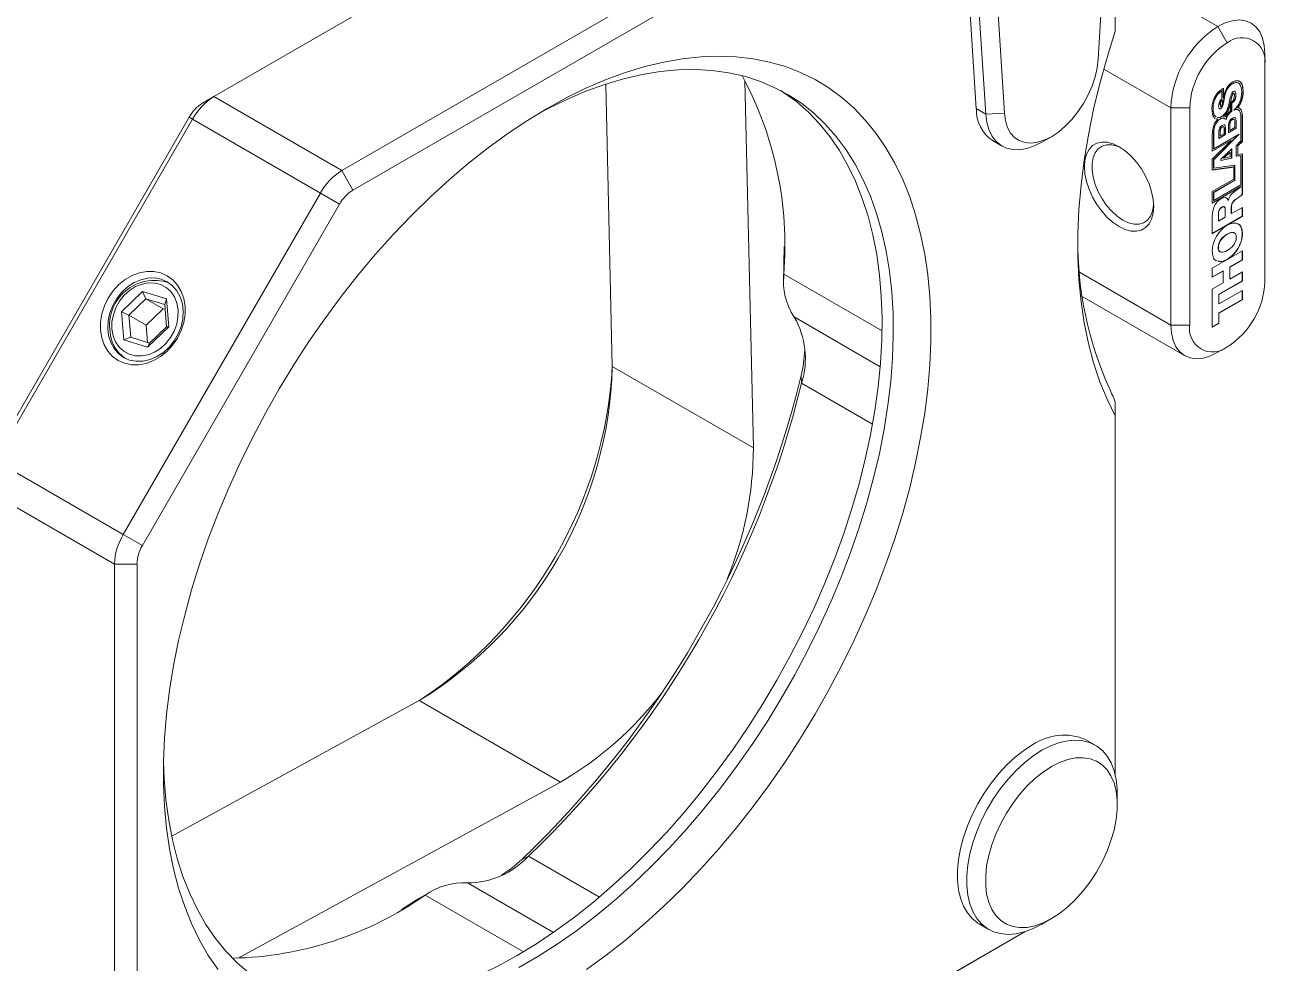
# Model space of a CAD drawing. Header units: inches. Extents: x 0.1 to 10.9, y 0 to 8.5.
# Drawn here: x 7.785 to 8.951, y 6.823 to 7.704 of the extents above; entities that cross this region are included whole.
import ezdxf

# ---------------------------------------------------------------- set-up
doc = ezdxf.new("R2010")
doc.units = ezdxf.units.IN
doc.header["$MEASUREMENT"] = 0

msp = doc.modelspace()

# ---------------------------------------------------------------- linework, layer by layer
at = {"color": 7, "linetype": 'Continuous', "lineweight": 0}
for p, q in [((8.794, 7.6722), (8.8116, 7.9667)), ((8.81, 7.6984), (8.81, 7.9398)), ((8.6617, 7.8998), (8.6793, 7.6257)), ((8.6882, 7.6206), (8.6706, 7.8947)), ((8.6882, 7.8954), (8.7058, 7.6213)), ((8.3518, 7.8615), (7.9629, 7.637)), ((8.0831, 7.5676), (8.472, 7.7921)), ((8.4826, 7.7737), (8.0937, 7.5492)), ((8.9064, 7.7029), (8.9152, 7.6876)), ((8.9506, 7.6774), (8.9506, 7.6672)), ((8.9506, 7.4631), (8.9506, 7.6672)), ((8.3313, 7.6487), (8.3374, 7.3835)), ((8.4699, 7.307), (8.462, 7.6519)), ((8.9198, 7.6491), (8.9199, 7.649)), ((7.9523, 7.6308), (7.9629, 7.637)), ((8.0831, 7.5676), (7.9629, 7.637)), ((8.91, 7.6425), (8.9101, 7.6424)), ((8.9101, 7.6424), (8.9101, 7.6347)), ((8.9109, 7.6337), (8.9111, 7.6336)), ((8.9114, 7.6359), (8.9113, 7.6449)), ((8.9114, 7.6359), (8.9115, 7.6358)), ((8.9115, 7.6358), (8.9115, 7.6448)), ((8.9124, 7.6363), (8.9126, 7.6362)), ((8.9207, 7.64), (8.9209, 7.6399)), ((8.9217, 7.6399), (8.9215, 7.64)), ((8.9231, 7.6386), (8.9233, 7.6385)), ((8.93, 7.6427), (8.9301, 7.6426)), ((8.6882, 7.6206), (8.6793, 7.6257)), ((8.8622, 7.6264), (8.8799, 7.6264)), ((8.8622, 7.4222), (8.8622, 7.6264)), ((8.8799, 7.6264), (8.8799, 7.4222)), ((8.9018, 7.6259), (8.9019, 7.6258)), ((8.9086, 7.6298), (8.9088, 7.6297)), ((8.909, 7.6275), (8.9092, 7.6274)), ((8.9091, 7.6258), (8.9092, 7.6257)), ((8.9099, 7.633), (8.91, 7.6329)), ((8.9177, 7.6295), (8.9178, 7.6294)), ((8.918, 7.6312), (8.9182, 7.6311)), ((8.9181, 7.6314), (8.9182, 7.6313)), ((8.9182, 7.6311), (8.9182, 7.6236)), ((8.9192, 7.6234), (8.9192, 7.6308)), ((8.9192, 7.6308), (8.9194, 7.6307)), ((8.9192, 7.6234), (8.9194, 7.6233)), ((8.9194, 7.6233), (8.9194, 7.6307)), ((8.9247, 7.6265), (8.9249, 7.6264)), ((7.7545, 7.2967), (7.9398, 7.6176)), ((7.9429, 7.6158), (7.7577, 7.295)), ((7.9398, 7.6176), (7.9429, 7.6158)), ((8.0631, 7.5464), (7.9429, 7.6158)), ((8.6882, 7.6206), (8.7058, 7.6213)), ((8.906, 7.6157), (8.9062, 7.6156)), ((8.9087, 7.6162), (8.9089, 7.6161)), ((8.9114, 7.6186), (8.9116, 7.6185)), ((8.9164, 7.603), (8.9164, 7.6106)), ((8.9176, 7.611), (8.9176, 7.6053)), ((8.9176, 7.611), (8.9177, 7.6109)), ((8.9177, 7.6109), (8.9177, 7.6052)), ((8.9199, 7.6154), (8.9201, 7.6153)), ((8.9223, 7.6079), (8.9223, 7.6136)), ((8.9234, 7.6148), (8.9234, 7.6072)), ((8.9234, 7.6148), (8.9235, 7.6147)), ((8.9235, 7.6147), (8.9235, 7.6071)), ((8.928, 7.6169), (8.928, 7.5953)), ((8.9292, 7.595), (8.9292, 7.6194)), ((8.9292, 7.6194), (8.9294, 7.6193)), ((8.9294, 7.5949), (8.9294, 7.6193)), ((8.7411, 7.5942), (8.7499, 7.5993)), ((8.9011, 7.6), (8.9011, 7.5856)), ((8.9023, 7.588), (8.9023, 7.6018)), ((8.9023, 7.6018), (8.9025, 7.6017)), ((8.9023, 7.5776), (8.9256, 7.6013)), ((8.9025, 7.5775), (8.9263, 7.6017)), ((8.9263, 7.6017), (8.9025, 7.5879)), ((8.9025, 7.5879), (8.9025, 7.6017)), ((8.9073, 7.5977), (8.9073, 7.6046)), ((8.9133, 7.6014), (8.9073, 7.5979)), ((8.9135, 7.6013), (8.9073, 7.5977)), ((8.9085, 7.6049), (8.9085, 7.6001)), ((8.9085, 7.6049), (8.9086, 7.6048)), ((8.9085, 7.6001), (8.9086, 7.6)), ((8.9086, 7.6048), (8.9086, 7.6)), ((8.9086, 7.6), (8.9122, 7.6021)), ((8.9103, 7.6084), (8.9104, 7.6083)), ((8.9116, 7.6085), (8.9114, 7.6086)), ((8.9122, 7.6021), (8.9122, 7.6068)), ((8.9133, 7.6082), (8.9133, 7.6014)), ((8.9133, 7.6082), (8.9135, 7.6081)), ((8.9133, 7.6014), (8.9135, 7.6013)), ((8.9135, 7.6081), (8.9135, 7.6013)), ((8.9164, 7.6032), (8.9234, 7.6072)), ((8.9164, 7.603), (8.9235, 7.6071)), ((8.9176, 7.6053), (8.9177, 7.6052)), ((8.9177, 7.6052), (8.9223, 7.6079)), ((8.9234, 7.6072), (8.9235, 7.6071)), ((8.6947, 7.5956), (8.7036, 7.5905)), ((8.9011, 7.5858), (8.9185, 7.5959)), ((8.9011, 7.5856), (8.9187, 7.5958)), ((8.9187, 7.5958), (8.9011, 7.5781)), ((8.9023, 7.588), (8.9025, 7.5879)), ((8.9092, 7.5782), (8.9194, 7.5878)), ((8.9185, 7.5959), (8.9187, 7.5958)), ((8.9192, 7.5876), (8.9192, 7.5791)), ((8.9194, 7.5878), (8.9194, 7.579)), ((8.928, 7.5953), (8.9237, 7.5906)), ((8.9237, 7.5906), (8.9237, 7.5811)), ((8.925, 7.5908), (8.9292, 7.595)), ((8.925, 7.5828), (8.925, 7.5908)), ((8.925, 7.5908), (8.9252, 7.5907)), ((8.9252, 7.5907), (8.9294, 7.5949)), ((8.9252, 7.5827), (8.9252, 7.5907)), ((8.9292, 7.595), (8.9294, 7.5949)), ((8.9011, 7.5781), (8.9011, 7.568)), ((8.9023, 7.5698), (8.9023, 7.5776)), ((8.9023, 7.5776), (8.9025, 7.5775)), ((8.9025, 7.5697), (8.9025, 7.5775)), ((8.9092, 7.5771), (8.9192, 7.5791)), ((8.9092, 7.577), (8.9194, 7.579)), ((8.9092, 7.577), (8.9092, 7.5782)), ((8.9179, 7.5849), (8.9117, 7.5791)), ((8.9117, 7.5791), (8.9119, 7.579)), ((8.918, 7.5848), (8.9119, 7.579)), ((8.9119, 7.579), (8.918, 7.5803)), ((8.9179, 7.5849), (8.918, 7.5848)), ((8.918, 7.5803), (8.918, 7.5848)), ((8.9192, 7.5791), (8.9194, 7.579)), ((8.9237, 7.5812), (8.9278, 7.5814)), ((8.9237, 7.5811), (8.928, 7.5813)), ((8.925, 7.5828), (8.9252, 7.5827)), ((8.9294, 7.5832), (8.9252, 7.5827)), ((8.9278, 7.5814), (8.928, 7.5813)), ((8.928, 7.5813), (8.928, 7.554)), ((8.9292, 7.5832), (8.9292, 7.5452)), ((8.9294, 7.5832), (8.9294, 7.5451)), ((8.0831, 7.5676), (8.0937, 7.5492)), ((8.9011, 7.5681), (8.921, 7.5709)), ((8.9011, 7.568), (8.9212, 7.5708)), ((8.9023, 7.5698), (8.9025, 7.5697)), ((8.9222, 7.5725), (8.9025, 7.5697)), ((8.921, 7.5709), (8.9212, 7.5708)), ((8.9212, 7.5708), (8.9212, 7.5595)), ((8.922, 7.5585), (8.922, 7.5725)), ((8.9222, 7.5584), (8.9222, 7.5725)), ((8.9212, 7.5595), (8.9011, 7.5479)), ((8.9011, 7.537), (8.9279, 7.5524)), ((8.9011, 7.5368), (8.928, 7.5523)), ((8.9023, 7.5471), (8.922, 7.5585)), ((8.9025, 7.547), (8.9222, 7.5584)), ((8.928, 7.554), (8.9025, 7.5393)), ((8.922, 7.5585), (8.9222, 7.5584)), ((8.9279, 7.5524), (8.928, 7.5523)), ((7.8779, 7.2256), (8.0631, 7.5464)), ((8.0631, 7.5464), (8.0812, 7.536)), ((8.9011, 7.5479), (8.9011, 7.5368)), ((8.9023, 7.5394), (8.9023, 7.5471)), ((8.9023, 7.5471), (8.9025, 7.547)), ((8.9025, 7.5393), (8.9025, 7.547)), ((8.9247, 7.5417), (8.9248, 7.5416)), ((8.9292, 7.5452), (8.9294, 7.5451)), ((8.0812, 7.536), (7.896, 7.2151)), ((8.9023, 7.5394), (8.9025, 7.5393)), ((8.9098, 7.533), (8.91, 7.5329)), ((8.9133, 7.5237), (8.9133, 7.5308)), ((8.9159, 7.5399), (8.9161, 7.5398)), ((8.9161, 7.5398), (8.9162, 7.5398)), ((8.9189, 7.5336), (8.9189, 7.5271)), ((8.9189, 7.5336), (8.9191, 7.5335)), ((8.9191, 7.5335), (8.9191, 7.527)), ((8.9191, 7.527), (8.9294, 7.5329)), ((8.9292, 7.5328), (8.9292, 7.5245)), ((8.9294, 7.5329), (8.9294, 7.5244)), ((8.9011, 7.5081), (8.9011, 7.5248)), ((8.9292, 7.5245), (8.9011, 7.5083)), ((8.9294, 7.5244), (8.9011, 7.5081)), ((8.9068, 7.5269), (8.9068, 7.5201)), ((8.9068, 7.5269), (8.9069, 7.5268)), ((8.9068, 7.5201), (8.9069, 7.52)), ((8.9069, 7.5268), (8.9069, 7.52)), ((8.9069, 7.52), (8.9133, 7.5237)), ((8.9189, 7.5271), (8.9191, 7.527)), ((8.9292, 7.5245), (8.9294, 7.5244)), ((8.915, 7.5077), (8.9152, 7.5076)), ((8.9292, 7.5083), (8.9294, 7.5082)), ((8.4984, 7.4798), (8.4989, 7.4962)), ((8.9066, 7.4953), (8.9068, 7.4951)), ((8.9011, 7.4757), (8.9294, 7.4921)), ((8.9051, 7.4829), (8.9044, 7.4831)), ((8.915, 7.484), (8.9152, 7.4839)), ((8.9292, 7.4836), (8.9175, 7.4769)), ((8.9294, 7.4835), (8.9177, 7.4768)), ((8.9292, 7.492), (8.9292, 7.4836)), ((8.9292, 7.4836), (8.9294, 7.4835)), ((8.9294, 7.4921), (8.9294, 7.4835)), ((8.4984, 7.4798), (8.4984, 7.4701)), ((8.4984, 7.4761), (8.4984, 7.4798)), ((8.4984, 7.4761), (8.4984, 7.4659)), ((8.9011, 7.4672), (8.9011, 7.4757)), ((8.9112, 7.4732), (8.9011, 7.4674)), ((8.9114, 7.4731), (8.9011, 7.4672)), ((8.9112, 7.4732), (8.9114, 7.4731)), ((8.9114, 7.4619), (8.9114, 7.4731)), ((8.9175, 7.4769), (8.9175, 7.4656)), ((8.9175, 7.4769), (8.9177, 7.4768)), ((8.9177, 7.4768), (8.9177, 7.4655)), ((8.9177, 7.4655), (8.9294, 7.4723)), ((8.9292, 7.4722), (8.9292, 7.4638)), ((8.9294, 7.4723), (8.9294, 7.4637)), ((8.9011, 7.4559), (8.9114, 7.4619)), ((8.9292, 7.4638), (8.9072, 7.4512)), ((8.9294, 7.4637), (8.9074, 7.4511)), ((8.9175, 7.4656), (8.9177, 7.4655)), ((8.9292, 7.4638), (8.9294, 7.4637)), ((7.8761, 7.4346), (7.8961, 7.4538)), ((7.8961, 7.4538), (7.9184, 7.4469)), ((7.8961, 7.4538), (7.8991, 7.447)), ((8.7789, 7.4492), (8.8751, 7.3936)), ((8.9011, 7.4202), (8.9011, 7.4559)), ((8.9072, 7.4512), (8.9072, 7.4423)), ((8.9072, 7.4512), (8.9074, 7.4511)), ((8.9074, 7.4422), (8.9294, 7.4549)), ((8.9074, 7.4511), (8.9074, 7.4422)), ((8.9292, 7.4548), (8.9292, 7.4464)), ((8.9294, 7.4549), (8.9294, 7.4463)), ((7.8991, 7.447), (7.8831, 7.4317)), ((7.9168, 7.4415), (7.8991, 7.447)), ((7.9153, 7.4377), (7.8991, 7.447)), ((7.9153, 7.4377), (7.8994, 7.4223)), ((7.9172, 7.4371), (7.9153, 7.4377)), ((7.9184, 7.4469), (7.9168, 7.4415)), ((7.9186, 7.4207), (7.9168, 7.4415)), ((7.9184, 7.4469), (7.9206, 7.4207)), ((8.9292, 7.4464), (8.9072, 7.4337)), ((8.9072, 7.4423), (8.9074, 7.4422)), ((8.9294, 7.4463), (8.9074, 7.4336)), ((8.9292, 7.4464), (8.9294, 7.4463)), ((7.8783, 7.4084), (7.8761, 7.4346)), ((7.8831, 7.4317), (7.8761, 7.4346)), ((7.8831, 7.4317), (7.8849, 7.4109)), ((7.8994, 7.4223), (7.8831, 7.4317)), ((8.9072, 7.424), (8.9011, 7.4204)), ((8.9074, 7.4239), (8.9011, 7.4202)), ((8.9072, 7.4337), (8.9072, 7.424)), ((8.9072, 7.4337), (8.9074, 7.4336)), ((8.9072, 7.424), (8.9074, 7.4239)), ((8.9074, 7.4336), (8.9074, 7.4239)), ((7.8994, 7.4223), (7.9008, 7.406)), ((7.9206, 7.4207), (7.9006, 7.4015)), ((7.9026, 7.4054), (7.9186, 7.4207)), ((7.9206, 7.4207), (7.9186, 7.4207)), ((8.8799, 7.4222), (8.8622, 7.4222)), ((7.8849, 7.4109), (7.8783, 7.4084)), ((7.9006, 7.4015), (7.8783, 7.4084)), ((7.8849, 7.4109), (7.9026, 7.4054)), ((7.9026, 7.4054), (7.9006, 7.4015)), ((8.9152, 7.4018), (8.9064, 7.3967)), ((8.3374, 7.3835), (8.4699, 7.307)), ((8.5148, 7.3748), (8.5152, 7.3678)), ((8.81, 7.3369), (8.81, 7.3497)), ((8.81, 6.999), (8.81, 7.3369)), ((7.8779, 7.2256), (7.7577, 7.295)), ((7.8696, 7.1977), (7.7494, 7.2671)), ((7.8779, 7.2256), (7.896, 7.2151)), ((7.8696, 7.1977), (7.8908, 7.1977)), ((7.8696, 6.7486), (7.8696, 7.1977)), ((7.8908, 7.1977), (7.8908, 6.7486)), ((8.156, 7.0694), (7.9234, 6.9421)), ((8.156, 7.0694), (8.2886, 6.9929)), ((8.7911, 7.0276), (8.7822, 7.0327)), ((7.986, 6.8273), (8.2886, 6.9929)), ((8.8118, 6.9716), (8.8118, 6.9818)), ((8.2585, 6.9233), (8.2523, 6.9201)), ((8.1651, 6.8888), (8.1563, 6.8837)), ((8.1392, 6.8732), (8.1532, 6.8818)), ((8.1616, 6.8866), (8.1532, 6.8818)), ((8.1532, 6.8818), (8.1563, 6.8837)), ((8.7411, 6.8594), (8.7499, 6.8645)), ((8.6822, 6.8595), (8.6911, 6.8544)), ((8.4327, 6.6834), (8.7254, 6.8523)), ((8.7216, 6.8502), (8.4351, 6.6848)), ((8.7254, 6.8523), (8.7216, 6.8502))]:
    msp.add_line(p, q, dxfattribs=at)
at = {"color": 8, "linetype": 'Continuous', "lineweight": 0}
for p, q in [((8.9064, 7.7029), (8.81, 7.7585)), ((8.8622, 7.6264), (8.7991, 7.6628)), ((8.7763, 7.4719), (8.8622, 7.4222)), ((8.4984, 7.4701), (8.5908, 7.4168)), ((8.5891, 7.3832), (8.5084, 7.4299)), ((8.582, 7.3293), (8.5152, 7.3678)), ((8.3253, 6.8847), (8.2585, 6.9233)), ((8.2014, 6.8982), (8.2821, 6.8516)), ((8.2539, 6.8333), (8.1616, 6.8866))]:
    msp.add_line(p, q, dxfattribs=at)
at = {"color": 7, "linetype": 'Continuous', "lineweight": 0, "flags": 128}
for points in [[(8.9064, 7.7029), (8.9133, 7.7063), (8.92, 7.7083), (8.9264, 7.709), (8.9323, 7.7082), (8.9376, 7.706), (8.9421, 7.7025), (8.9457, 7.6978), (8.9484, 7.6919), (8.95, 7.6851), (8.9506, 7.6774)], [(8.81, 7.3369), (8.8023, 7.3526), (8.7955, 7.3691), (8.7896, 7.3867), (8.7847, 7.4051), (8.7807, 7.4243), (8.7778, 7.4443), (8.7758, 7.465), (8.7748, 7.4864), (8.7748, 7.5083), (8.7758, 7.5309), (8.7778, 7.5539), (8.7807, 7.5773), (8.7847, 7.6011), (8.7896, 7.6251), (8.7955, 7.6494), (8.8023, 7.6739), (8.81, 7.6984)], [(8.2762, 7.6259), (8.2947, 7.6361), (8.3132, 7.6451), (8.3317, 7.653), (8.3499, 7.6597), (8.368, 7.6652), (8.3858, 7.6695), (8.4034, 7.6726), (8.4206, 7.6744), (8.4374, 7.6751), (8.4538, 7.6744), (8.4697, 7.6726), (8.4851, 7.6695), (8.5, 7.6652), (8.5142, 7.6597), (8.5279, 7.653), (8.5408, 7.6451), (8.5531, 7.6361), (8.5646, 7.626), (8.5754, 7.6147), (8.5853, 7.6023), (8.5945, 7.589), (8.6028, 7.5746), (8.6102, 7.5592), (8.6168, 7.5429), (8.6224, 7.5258), (8.6271, 7.5078), (8.6309, 7.489), (8.6338, 7.4694), (8.6357, 7.4492), (8.6367, 7.4283), (8.6367, 7.4069), (8.6357, 7.3849), (8.6338, 7.3625), (8.6309, 7.3396), (8.6271, 7.3165), (8.6224, 7.293), (8.6168, 7.2693), (8.6102, 7.2455), (8.6028, 7.2215), (8.5945, 7.1975), (8.5853, 7.1736), (8.5754, 7.1497), (8.5646, 7.1261), (8.5531, 7.1026), (8.5408, 7.0794), (8.5279, 7.0566), (8.5142, 7.0341), (8.5, 7.0122), (8.4851, 6.9907), (8.4697, 6.9698), (8.4538, 6.9496), (8.4374, 6.9301), (8.4206, 6.9113), (8.4034, 6.8933), (8.3858, 6.8761), (8.368, 6.8598), (8.3499, 6.8444), (8.3317, 6.8301), (8.3132, 6.8167)], [(8.7058, 7.6213), (8.7068, 7.6143), (8.7087, 7.6081), (8.7116, 7.6028), (8.7153, 7.5987), (8.7198, 7.5956), (8.725, 7.5939), (8.7307, 7.5933), (8.7369, 7.5941), (8.7433, 7.5961), (8.7499, 7.5993), (8.7565, 7.6037), (8.763, 7.6092), (8.7691, 7.6155), (8.7749, 7.6227), (8.78, 7.6304), (8.7845, 7.6386), (8.7882, 7.6471), (8.7911, 7.6556), (8.793, 7.6641), (8.794, 7.6722)], [(8.2494, 6.8186), (8.2675, 6.829), (8.2856, 6.8406), (8.3036, 6.8532), (8.3215, 6.8668), (8.3392, 6.8814), (8.3567, 6.8969), (8.3739, 6.9134), (8.3908, 6.9307), (8.4073, 6.9488), (8.4234, 6.9676), (8.439, 6.9872), (8.4542, 7.0074), (8.4687, 7.0282), (8.4828, 7.0496), (8.4961, 7.0714), (8.5089, 7.0936), (8.5209, 7.1162), (8.5322, 7.139), (8.5427, 7.1621), (8.5524, 7.1854), (8.5613, 7.2087), (8.5694, 7.2321), (8.5766, 7.2554), (8.5829, 7.2787), (8.5883, 7.3017), (8.5928, 7.3246), (8.5964, 7.3471), (8.599, 7.3693), (8.6007, 7.3911), (8.6014, 7.4124), (8.6012, 7.4332), (8.6, 7.4534), (8.5978, 7.4729), (8.5947, 7.4917), (8.5907, 7.5098), (8.5857, 7.527), (8.5799, 7.5434), (8.5731, 7.5589), (8.5655, 7.5734), (8.557, 7.587), (8.5477, 7.5995), (8.5375, 7.611), (8.5266, 7.6214), (8.515, 7.6307), (8.5026, 7.6388), (8.4895, 7.6457), (8.4758, 7.6515), (8.4615, 7.6561), (8.4467, 7.6594), (8.4313, 7.6615), (8.4154, 7.6624), (8.3991, 7.6621), (8.3824, 7.6605), (8.3653, 7.6577), (8.348, 7.6537), (8.3304, 7.6484), (8.3126, 7.642), (8.2946, 7.6344), (8.2766, 7.6256), (8.2672, 7.6206)], [(8.2479, 6.8298), (8.266, 6.8408), (8.284, 6.8529), (8.302, 6.866), (8.3198, 6.8801), (8.3374, 6.8952), (8.3547, 6.9112), (8.3718, 6.9281), (8.3885, 6.9458), (8.4048, 6.9643), (8.4207, 6.9835), (8.436, 7.0034), (8.4509, 7.0239), (8.4652, 7.045), (8.4789, 7.0665), (8.492, 7.0886), (8.5043, 7.111), (8.516, 7.1337), (8.5269, 7.1567), (8.537, 7.1798), (8.5464, 7.2032), (8.5549, 7.2265), (8.5625, 7.2499), (8.5693, 7.2732), (8.5751, 7.2963), (8.5801, 7.3193), (8.5841, 7.342), (8.5872, 7.3644), (8.5894, 7.3864), (8.5906, 7.408), (8.5908, 7.429), (8.5901, 7.4495), (8.5884, 7.4693), (8.5858, 7.4885), (8.5822, 7.507), (8.5777, 7.5246), (8.5723, 7.5414), (8.566, 7.5574), (8.5588, 7.5724), (8.5507, 7.5865), (8.5418, 7.5995), (8.5321, 7.6115), (8.5216, 7.6225), (8.5103, 7.6323), (8.4982, 7.641), (8.4956, 7.6427)], [(7.967, 6.8166), (7.9578, 6.83), (7.9495, 6.8444), (7.9421, 6.8598), (7.9356, 6.876), (7.9299, 6.8932), (7.9252, 6.9112), (7.9214, 6.93), (7.9185, 6.9496), (7.9166, 6.9698), (7.9157, 6.9907), (7.9157, 7.0121), (7.9166, 7.0341), (7.9185, 7.0565), (7.9214, 7.0793), (7.9252, 7.1025), (7.9299, 7.126), (7.9356, 7.1497), (7.9421, 7.1735), (7.9495, 7.1975), (7.9578, 7.2214), (7.967, 7.2454), (7.977, 7.2692), (7.9877, 7.2929), (7.9992, 7.3164), (8.0115, 7.3396), (8.0245, 7.3624), (8.0381, 7.3849), (8.0524, 7.4068), (8.0672, 7.4283), (8.0826, 7.4491), (8.0985, 7.4694), (8.1149, 7.4889), (8.1317, 7.5077), (8.149, 7.5257), (8.1665, 7.5429), (8.1843, 7.5592), (8.2024, 7.5745), (8.2207, 7.5889), (8.2391, 7.6023), (8.2576, 7.6147), (8.2762, 7.6259)], [(8.7411, 7.5942), (8.7411, 7.5942), (8.7339, 7.5906), (8.7268, 7.5883), (8.72, 7.5871), (8.7136, 7.5872), (8.7077, 7.5886), (8.7024, 7.5913), (8.6978, 7.5951), (8.6941, 7.6), (8.6912, 7.606), (8.6892, 7.6129), (8.6882, 7.6206)], [(8.8136, 7.5899), (8.8192, 7.5861), (8.8247, 7.5813), (8.8298, 7.5755), (8.8345, 7.5691), (8.8385, 7.5621), (8.8417, 7.5549), (8.8441, 7.5476), (8.8456, 7.5404), (8.8461, 7.5336), (8.8456, 7.5274), (8.8441, 7.5219), (8.8417, 7.5173), (8.8385, 7.5139), (8.8345, 7.5115), (8.8298, 7.5105), (8.8247, 7.5107), (8.8192, 7.5121), (8.8136, 7.5148), (8.8079, 7.5187), (8.8024, 7.5235), (8.7973, 7.5292), (8.7927, 7.5357), (8.7886, 7.5426), (8.7854, 7.5499), (8.783, 7.5572), (8.7815, 7.5643), (8.781, 7.5712), (8.7815, 7.5774), (8.783, 7.5829), (8.7854, 7.5874), (8.7886, 7.5909), (8.7927, 7.5932), (8.7973, 7.5943), (8.8024, 7.5941), (8.8079, 7.5926), (8.8136, 7.5899)], [(8.8154, 7.5888), (8.8118, 7.5904), (8.8066, 7.5917), (8.8018, 7.5917), (8.7976, 7.5904), (8.794, 7.588), (8.7911, 7.5843), (8.7892, 7.5797), (8.7882, 7.5742), (8.7882, 7.568), (8.7892, 7.5614), (8.7911, 7.5545), (8.794, 7.5476), (8.7976, 7.541), (8.8018, 7.5348), (8.8066, 7.5292), (8.8118, 7.5246), (8.8171, 7.5209), (8.8224, 7.5184), (8.8276, 7.5172), (8.8324, 7.5171), (8.8366, 7.5184), (8.8402, 7.5209), (8.8431, 7.5245), (8.845, 7.5292), (8.846, 7.5347), (8.846, 7.5357)], [(7.9192, 7.4687), (7.9245, 7.4648), (7.929, 7.4599), (7.9324, 7.454), (7.9348, 7.4473), (7.9359, 7.4401), (7.9359, 7.4325), (7.9347, 7.4248), (7.9323, 7.4173), (7.9288, 7.4101), (7.9243, 7.4035), (7.9189, 7.3976), (7.9129, 7.3927), (7.9064, 7.3889), (7.8995, 7.3863), (7.8926, 7.385), (7.8858, 7.385), (7.8792, 7.3864), (7.8732, 7.389), (7.8679, 7.3929), (7.8635, 7.3979), (7.8601, 7.4038), (7.8577, 7.4104), (7.8565, 7.4176), (7.8566, 7.4252), (7.8578, 7.4329), (7.8602, 7.4404), (7.8637, 7.4476), (7.8682, 7.4543), (7.8735, 7.4601), (7.8796, 7.465), (7.8861, 7.4689), (7.893, 7.4715), (7.8999, 7.4728), (7.9067, 7.4727), (7.9132, 7.4714), (7.9192, 7.4687)], [(7.9192, 7.4629), (7.9136, 7.4654), (7.9074, 7.4666), (7.9009, 7.4664), (7.8944, 7.4649), (7.888, 7.4622), (7.8819, 7.4582), (7.8765, 7.4532), (7.8718, 7.4474), (7.868, 7.4408), (7.8652, 7.4338), (7.8637, 7.4266), (7.8633, 7.4194), (7.8641, 7.4125), (7.8661, 7.406), (7.8692, 7.4004), (7.8733, 7.3956), (7.8782, 7.3919), (7.8839, 7.3894), (7.8901, 7.3883), (7.8966, 7.3884), (7.9031, 7.3899), (7.9095, 7.3927), (7.9156, 7.3966), (7.921, 7.4016), (7.9257, 7.4075), (7.9295, 7.414), (7.9322, 7.421), (7.9338, 7.4283), (7.9342, 7.4355), (7.9334, 7.4424), (7.9314, 7.4488), (7.9283, 7.4545), (7.9242, 7.4592), (7.9192, 7.4629)], [(7.8673, 7.4186), (7.8684, 7.4123), (7.8707, 7.4066), (7.8741, 7.4017), (7.8784, 7.3977), (7.8834, 7.395), (7.8891, 7.3935), (7.8951, 7.3933), (7.9012, 7.3944), (7.9072, 7.3968), (7.9128, 7.4004), (7.9179, 7.405), (7.9223, 7.4105), (7.9257, 7.4167), (7.9281, 7.4233), (7.9293, 7.43), (7.9294, 7.4367), (7.9282, 7.443), (7.9259, 7.4487), (7.9226, 7.4537), (7.9183, 7.4576), (7.9132, 7.4603), (7.9076, 7.4618), (7.9016, 7.462), (7.8955, 7.4609), (7.8895, 7.4585), (7.8838, 7.4549), (7.8787, 7.4503), (7.8744, 7.4448), (7.871, 7.4386), (7.8686, 7.432), (7.8673, 7.4253), (7.8673, 7.4186)], [(8.9064, 7.3967), (8.8995, 7.3934), (8.8927, 7.3913), (8.8863, 7.3907), (8.8804, 7.3915), (8.8751, 7.3936), (8.8706, 7.3971), (8.867, 7.4019), (8.8643, 7.4077), (8.8627, 7.4146), (8.8622, 7.4222)], [(8.7322, 7.0278), (8.724, 7.0225), (8.7159, 7.0162), (8.7081, 7.0089), (8.7005, 7.0008), (8.6934, 6.9919), (8.6868, 6.9824), (8.6808, 6.9725), (8.6755, 6.9621), (8.671, 6.9516), (8.6673, 6.941), (8.6645, 6.9304), (8.6626, 6.9201), (8.6617, 6.9101), (8.6617, 6.9006), (8.6626, 6.8917), (8.6645, 6.8836), (8.6673, 6.8763), (8.671, 6.8699), (8.6755, 6.8646), (8.6808, 6.8604), (8.6822, 6.8595)], [(8.7411, 7.0227), (8.7493, 7.0268), (8.7574, 7.0299), (8.7653, 7.0317), (8.7728, 7.0323), (8.7799, 7.0317), (8.7865, 7.0298), (8.7925, 7.0267), (8.7978, 7.0225), (8.8023, 7.0172), (8.806, 7.0108), (8.8088, 7.0035), (8.8107, 6.9954), (8.8117, 6.9865), (8.8118, 6.9818)], [(8.7411, 6.8594), (8.7411, 6.8594), (8.7329, 6.8552), (8.7248, 6.8521), (8.7169, 6.8503), (8.7093, 6.8497), (8.7022, 6.8504), (8.6956, 6.8522), (8.6897, 6.8553), (8.6844, 6.8595), (8.6798, 6.8648), (8.6762, 6.8712), (8.6733, 6.8785), (8.6714, 6.8866), (8.6705, 6.8955), (8.6705, 6.905), (8.6714, 6.915), (8.6733, 6.9253), (8.6762, 6.9359), (8.6798, 6.9465), (8.6844, 6.957), (8.6897, 6.9674), (8.6956, 6.9773), (8.7022, 6.9868), (8.7093, 6.9957), (8.7169, 7.0038), (8.7248, 7.011), (8.7329, 7.0174), (8.7411, 7.0227)], [(7.9156, 7.0117), (7.9163, 6.996), (7.918, 6.9762), (7.9206, 6.957), (7.9241, 6.9386), (7.9286, 6.9209), (7.934, 6.9041), (7.9404, 6.8881), (7.9476, 6.8731), (7.9556, 6.859), (7.9645, 6.846), (7.9743, 6.834), (7.9848, 6.823), (7.9961, 6.8132)], [(8.7499, 7.0074), (8.7422, 7.0023), (8.7345, 6.9962), (8.7271, 6.9892), (8.7201, 6.9813), (8.7136, 6.9727), (8.7076, 6.9635), (8.7023, 6.9539), (8.6977, 6.944), (8.6939, 6.934), (8.6911, 6.924), (8.6891, 6.9142), (8.6882, 6.9047), (8.6882, 6.8958), (8.6891, 6.8874), (8.6911, 6.8799), (8.6939, 6.8732), (8.6977, 6.8675), (8.7023, 6.8628), (8.7076, 6.8594), (8.7136, 6.8571), (8.7201, 6.8561), (8.7271, 6.8563), (8.7345, 6.8578), (8.7422, 6.8605), (8.7499, 6.8645), (8.7577, 6.8695), (8.7653, 6.8756), (8.7727, 6.8826), (8.7797, 6.8905), (8.7863, 6.8991), (8.7923, 6.9083), (8.7976, 6.9179), (8.8022, 6.9278), (8.8059, 6.9378), (8.8088, 6.9478), (8.8107, 6.9576), (8.8117, 6.9671), (8.8117, 6.976), (8.8107, 6.9844), (8.8088, 6.992), (8.8059, 6.9986), (8.8022, 7.0043), (8.7976, 7.009), (8.7923, 7.0124), (8.7863, 7.0147), (8.7797, 7.0157), (8.7727, 7.0155), (8.7653, 7.014), (8.7577, 7.0113), (8.7499, 7.0074)], [(8.0108, 6.8028), (8.0168, 6.7998), (8.0305, 6.794), (8.0448, 6.7894), (8.0597, 6.7861), (8.0751, 6.784), (8.091, 6.7831), (8.1073, 6.7834), (8.124, 6.785), (8.141, 6.7878), (8.1584, 6.7919), (8.176, 6.7971), (8.1938, 6.8035), (8.2117, 6.8111), (8.2298, 6.8199), (8.2479, 6.8298)]]:
    msp.add_lwpolyline(points, dxfattribs=at)
at = {"color": 7, "linetype": 'Continuous', "lineweight": 0}
for centre, radius, start, end in [((8.9574, 7.6224), 0.0953, 122.3869, 177.6131), ((8.9289, 7.6705), 0.0219, 351.3147, 128.6746), ((8.9563, 7.6231), 0.0765, 122.4764, 177.5236), ((8.164, 7.4972), 0.3356, 355.3759, 28.3762), ((7.9935, 7.588), 0.0577, 121.9547, 151.1444), ((7.9714, 7.6002), 0.0361, 121.9547, 151.1444), ((8.7145, 7.6247), 0.0351, 178.4207, 235.8615), ((8.1137, 7.5186), 0.0577, 121.9547, 151.1444), ((8.1128, 7.5186), 0.0361, 121.9547, 151.1444), ((9.1117, 7.5011), 0.337, 179.5991, 204.122), ((7.9072, 7.4221), 0.0422, 72.0207, 188.4793), ((8.5614, 7.4643), 0.0633, 174.6902, 212.9483), ((8.8741, 7.4664), 0.0765, 302.4764, 357.5236), ((8.4416, 7.3911), 0.0772, 342.4444, 30.1362), ((7.8968, 7.4173), 0.0313, 182.627, 236.0991), ((8.9015, 7.4189), 0.0219, 171.3147, 308.6746), ((8.3856, 7.4055), 0.1328, 346.6324, 357.0484), ((7.9577, 7.3933), 0.3798, 301.4827, 358.5173), ((7.934, 7.407), 0.4041, 303.3803, 356.625), ((7.6109, 7.5936), 0.93, 313.6055, 346.3945), ((7.6313, 7.5817), 0.9094, 313.6054, 346.3946), ((8.146, 7.3072), 0.3239, 337.5261, 359.95), ((7.9273, 7.1957), 0.0577, 148.8563, 178.0435), ((7.9268, 7.1965), 0.0361, 148.8563, 178.0435), ((8.1264, 7.2732), 0.3239, 300.0475, 322.4721), ((8.7617, 6.9856), 0.0514, 66.4223, 124.8882), ((8.2016, 6.9753), 0.0772, 269.8559, 317.556), ((8.1611, 7.0167), 0.1328, 302.9565, 313.3666), ((8.1981, 6.835), 0.0633, 87.043, 125.3081), ((7.974, 7.1535), 0.3262, 271.1399, 305.1086)]:
    msp.add_arc(centre, radius, start, end, dxfattribs=at)
for points in [[(8.9205, 7.6508), (8.9149, 7.6476), (8.9129, 7.6428), (8.9116, 7.6361)], [(8.9124, 7.6363), (8.9135, 7.6411), (8.9152, 7.6464), (8.9198, 7.6491)], [(8.9126, 7.6362), (8.9136, 7.641), (8.9153, 7.6463), (8.9199, 7.649)], [(8.9199, 7.649), (8.9264, 7.6527), (8.9288, 7.6477), (8.9288, 7.6412)], [(8.9301, 7.6426), (8.9301, 7.6505), (8.926, 7.654), (8.9205, 7.6508)], [(8.9115, 7.6448), (8.9074, 7.6424), (8.9008, 7.6377), (8.9008, 7.625)], [(8.9018, 7.6259), (8.9018, 7.6318), (8.9042, 7.6391), (8.91, 7.6425)], [(8.9019, 7.6258), (8.9019, 7.6317), (8.9044, 7.639), (8.9101, 7.6424)], [(8.9101, 7.6347), (8.9078, 7.6335), (8.9071, 7.6305), (8.9071, 7.6282)], [(8.9091, 7.6258), (8.911, 7.6269), (8.9114, 7.6314), (8.9124, 7.6363)], [(8.9092, 7.6257), (8.9112, 7.6268), (8.9116, 7.6313), (8.9126, 7.6362)], [(8.9111, 7.6336), (8.9102, 7.629), (8.9101, 7.6278), (8.9093, 7.6274)], [(8.9099, 7.633), (8.9102, 7.6333), (8.9104, 7.6335), (8.9109, 7.6337)], [(8.91, 7.6329), (8.9104, 7.6332), (8.9106, 7.6333), (8.9111, 7.6336)], [(8.9116, 7.6361), (8.9116, 7.636), (8.9116, 7.6359), (8.9115, 7.6358)], [(8.9207, 7.6417), (8.9185, 7.6404), (8.918, 7.636), (8.917, 7.6311)], [(8.9181, 7.6314), (8.919, 7.6355), (8.92, 7.6398), (8.9207, 7.64)], [(8.9182, 7.6313), (8.9191, 7.6354), (8.9202, 7.6397), (8.9209, 7.6399)], [(8.9218, 7.6363), (8.9211, 7.633), (8.9198, 7.6322), (8.9182, 7.6313)], [(8.9192, 7.6308), (8.9222, 7.6327), (8.9231, 7.6354), (8.9231, 7.6386)], [(8.9194, 7.6307), (8.9224, 7.6326), (8.9233, 7.6353), (8.9233, 7.6385)], [(8.9233, 7.6385), (8.9233, 7.6408), (8.9226, 7.6428), (8.9207, 7.6417)], [(8.9209, 7.6399), (8.9221, 7.6403), (8.9225, 7.6394), (8.9218, 7.6363)], [(8.9288, 7.6412), (8.9288, 7.6352), (8.9264, 7.6285), (8.9215, 7.6244)], [(8.9247, 7.6265), (8.9273, 7.6292), (8.93, 7.6348), (8.93, 7.6427)], [(8.9249, 7.6264), (8.9275, 7.6291), (8.9301, 7.6347), (8.9301, 7.6426)], [(8.9071, 7.6282), (8.9071, 7.6265), (8.9076, 7.6247), (8.9092, 7.6257)], [(8.9086, 7.6298), (8.9086, 7.6316), (8.9089, 7.6323), (8.9099, 7.633)], [(8.9091, 7.6275), (8.9088, 7.6273), (8.9086, 7.6289), (8.9086, 7.6298)], [(8.9093, 7.6274), (8.909, 7.6272), (8.9087, 7.6288), (8.9088, 7.6297)], [(8.9088, 7.6297), (8.9088, 7.6315), (8.9091, 7.6322), (8.91, 7.6329)], [(8.917, 7.6311), (8.916, 7.6263), (8.9143, 7.6209), (8.9097, 7.6182)], [(8.9114, 7.6186), (8.9144, 7.6203), (8.9167, 7.6249), (8.9177, 7.6295)], [(8.9116, 7.6185), (8.9146, 7.6202), (8.9169, 7.6248), (8.9178, 7.6294)], [(8.9138, 7.6153), (8.9145, 7.6186), (8.9166, 7.6217), (8.9192, 7.6234)], [(8.9182, 7.6236), (8.9162, 7.6225), (8.9146, 7.6196), (8.9139, 7.618)], [(8.914, 7.6152), (8.9147, 7.6185), (8.9168, 7.6216), (8.9194, 7.6233)], [(8.9177, 7.6295), (8.9178, 7.6301), (8.9179, 7.6306), (8.918, 7.6312)], [(8.9178, 7.6294), (8.9179, 7.63), (8.9181, 7.6305), (8.9182, 7.6311)], [(8.9215, 7.6244), (8.9263, 7.6265), (8.928, 7.6226), (8.928, 7.6169)], [(8.9294, 7.6193), (8.9293, 7.6236), (8.9275, 7.6267), (8.9249, 7.6264)], [(8.9062, 7.6156), (8.9039, 7.613), (8.9011, 7.6105), (8.9011, 7.6)], [(8.9023, 7.6018), (8.9022, 7.6069), (8.9034, 7.6131), (8.9087, 7.6162)], [(8.9025, 7.6017), (8.9024, 7.6068), (8.9035, 7.613), (8.9089, 7.6161)], [(8.9097, 7.6182), (8.9083, 7.6174), (8.9071, 7.6172), (8.9061, 7.6173)], [(8.9104, 7.61), (8.9127, 7.6113), (8.9135, 7.6096), (8.9135, 7.6081)], [(8.9139, 7.618), (8.9133, 7.6183), (8.9126, 7.6188), (8.9116, 7.6185)], [(8.9164, 7.6106), (8.9164, 7.6127), (8.9173, 7.6151), (8.92, 7.6167)], [(8.9199, 7.6154), (8.9181, 7.6144), (8.9176, 7.6126), (8.9176, 7.611)], [(8.9201, 7.6153), (8.9183, 7.6143), (8.9177, 7.6125), (8.9177, 7.6109)], [(8.92, 7.6167), (8.9227, 7.6182), (8.9235, 7.6164), (8.9235, 7.6147)], [(8.9223, 7.6136), (8.9223, 7.6148), (8.9218, 7.6163), (8.9201, 7.6153)], [(8.9073, 7.6046), (8.9073, 7.6064), (8.9081, 7.6086), (8.9104, 7.61)], [(8.9103, 7.6084), (8.9089, 7.6077), (8.9085, 7.6062), (8.9085, 7.6049)], [(8.9104, 7.6083), (8.9091, 7.6075), (8.9086, 7.6061), (8.9086, 7.6048)], [(8.9122, 7.6068), (8.9122, 7.6079), (8.9118, 7.6091), (8.9104, 7.6083)], [(8.923, 7.5485), (8.9239, 7.5491), (8.9264, 7.5508), (8.928, 7.5523)], [(8.9011, 7.5248), (8.9011, 7.5306), (8.9033, 7.5376), (8.909, 7.5409)], [(8.909, 7.5409), (8.9121, 7.5426), (8.915, 7.5426), (8.9161, 7.5398)], [(8.9162, 7.5398), (8.9169, 7.5437), (8.9203, 7.5467), (8.923, 7.5485)], [(8.9247, 7.5417), (8.9218, 7.5398), (8.9189, 7.5376), (8.9189, 7.5336)], [(8.9248, 7.5416), (8.922, 7.5397), (8.9191, 7.5375), (8.9191, 7.5335)], [(8.9292, 7.5452), (8.9282, 7.544), (8.9255, 7.5422), (8.9247, 7.5417)], [(8.9294, 7.5451), (8.9284, 7.5439), (8.9256, 7.5421), (8.9248, 7.5416)], [(8.9098, 7.533), (8.9077, 7.5318), (8.9068, 7.5293), (8.9068, 7.5269)], [(8.91, 7.5329), (8.9079, 7.5317), (8.9069, 7.5292), (8.9069, 7.5268)], [(8.9133, 7.5308), (8.9133, 7.5334), (8.9121, 7.5341), (8.91, 7.5329)], [(8.9152, 7.5162), (8.9231, 7.5205), (8.9293, 7.5183), (8.9294, 7.5082)], [(8.9011, 7.4918), (8.9011, 7.5019), (8.9073, 7.5113), (8.9152, 7.5162)], [(8.915, 7.5077), (8.9108, 7.5053), (8.9066, 7.5008), (8.9066, 7.4953)], [(8.9152, 7.5076), (8.911, 7.5052), (8.9068, 7.5007), (8.9068, 7.4951)], [(8.9292, 7.5083), (8.9292, 7.4982), (8.9229, 7.4889), (8.915, 7.484)], [(8.9236, 7.5048), (8.9236, 7.5104), (8.9194, 7.51), (8.9152, 7.5076)], [(8.9294, 7.5082), (8.9293, 7.4981), (8.9231, 7.4888), (8.9152, 7.4839)], [(8.9068, 7.4951), (8.9068, 7.4896), (8.911, 7.4899), (8.9152, 7.4924)], [(8.9152, 7.4924), (8.9194, 7.4948), (8.9236, 7.4993), (8.9236, 7.5048)]]:
    msp.add_open_spline(points, degree=3, dxfattribs=at)
for points, knots in [([(8.9198, 7.6491), (8.9208, 7.6496), (8.9229, 7.6505), (8.925, 7.6504), (8.9257, 7.6497), (8.9259, 7.6495)], [0, 0, 0, 0, 0.472479, 0.885262, 1, 1, 1, 1]), ([(8.93, 7.6427), (8.9298, 7.6446), (8.9294, 7.6483), (8.9277, 7.6512), (8.9262, 7.6515), (8.9261, 7.6515)], [0, 0, 0, 0, 0.503376, 0.94743, 1, 1, 1, 1]), ([(8.9207, 7.64), (8.9208, 7.64), (8.9211, 7.6401), (8.9214, 7.6401), (8.9215, 7.64), (8.9215, 7.64)], [0, 0, 0, 0, 0.468211, 0.885406, 1, 1, 1, 1]), ([(8.9231, 7.6386), (8.9231, 7.6392), (8.9231, 7.6403), (8.9226, 7.6415), (8.9221, 7.6421), (8.9217, 7.6421), (8.9217, 7.6421)], [0, 0, 0, 0, 0.356429, 0.6876843, 0.9826795, 1, 1, 1, 1]), ([(8.9008, 7.625), (8.9009, 7.6233), (8.9011, 7.6202), (8.9025, 7.6175), (8.9036, 7.6167), (8.9039, 7.6165)], [0, 0, 0, 0, 0.48577, 0.865369, 1, 1, 1, 1]), ([(8.9045, 7.6183), (8.9042, 7.6184), (8.9029, 7.619), (8.902, 7.6219), (8.9019, 7.6246), (8.9018, 7.6259)], [0, 0, 0, 0, 0.1596039, 0.5765647, 1, 1, 1, 1]), ([(8.9047, 7.6182), (8.9043, 7.6183), (8.9031, 7.6189), (8.9022, 7.6218), (8.902, 7.6245), (8.9019, 7.6258)], [0, 0, 0, 0, 0.1596039, 0.5765647, 1, 1, 1, 1]), ([(8.9075, 7.6259), (8.9076, 7.6258), (8.9079, 7.6255), (8.9085, 7.6255), (8.9089, 7.6257), (8.9091, 7.6258)], [0, 0, 0, 0, 0.4268, 0.698281, 1, 1, 1, 1]), ([(8.9213, 7.6245), (8.9221, 7.6248), (8.9236, 7.6253), (8.9251, 7.625), (8.9256, 7.6245), (8.9256, 7.6244)], [0, 0, 0, 0, 0.501781, 0.951518, 1, 1, 1, 1]), ([(8.9292, 7.6194), (8.9291, 7.6206), (8.9289, 7.6228), (8.9278, 7.625), (8.9268, 7.6261), (8.9262, 7.6262), (8.9261, 7.6262)], [0, 0, 0, 0, 0.374374, 0.723685, 0.974466, 1, 1, 1, 1]), ([(8.9043, 7.6162), (8.9044, 7.6162), (8.9048, 7.6158), (8.9054, 7.6158), (8.906, 7.6157)], [0, 0, 0, 0, 0.055502, 1, 1, 1, 1]), ([(8.9045, 7.6161), (8.9046, 7.6161), (8.905, 7.6157), (8.9056, 7.6157), (8.9062, 7.6156)], [0, 0, 0, 0, 0.055502, 1, 1, 1, 1]), ([(8.9087, 7.6162), (8.9093, 7.6165), (8.9105, 7.617), (8.912, 7.617), (8.9125, 7.6164), (8.9128, 7.6161)], [0, 0, 0, 0, 0.382349, 0.75103, 1, 1, 1, 1]), ([(8.9089, 7.6161), (8.9095, 7.6164), (8.9107, 7.6169), (8.9122, 7.6169), (8.9127, 7.6163), (8.913, 7.616)], [0, 0, 0, 0, 0.382349, 0.75103, 1, 1, 1, 1]), ([(8.912, 7.6105), (8.9121, 7.6105), (8.9124, 7.6105), (8.9128, 7.6101), (8.9132, 7.6093), (8.9133, 7.6086), (8.9133, 7.6082)], [0, 0, 0, 0, 0.071845, 0.363974, 0.693314, 1, 1, 1, 1]), ([(8.9216, 7.6154), (8.9215, 7.6155), (8.9214, 7.6156), (8.9211, 7.6157), (8.9205, 7.6157), (8.9201, 7.6155), (8.9199, 7.6154)], [0, 0, 0, 0, 0.036997, 0.329349, 0.641803, 1, 1, 1, 1]), ([(8.922, 7.6173), (8.922, 7.6173), (8.9224, 7.6173), (8.9228, 7.6168), (8.9233, 7.616), (8.9233, 7.6152), (8.9234, 7.6148)], [0, 0, 0, 0, 0.039213, 0.344353, 0.684715, 1, 1, 1, 1]), ([(8.9114, 7.6086), (8.9113, 7.6086), (8.9112, 7.6087), (8.9108, 7.6087), (8.9104, 7.6085), (8.9103, 7.6084)], [0, 0, 0, 0, 0.203625, 0.577077, 1, 1, 1, 1]), ([(8.9141, 7.5418), (8.9144, 7.5417), (8.9152, 7.5414), (8.9157, 7.5405), (8.9159, 7.5399)], [0, 0, 0, 0, 0.37777, 1, 1, 1, 1]), ([(8.9125, 7.5331), (8.9124, 7.5333), (8.912, 7.5336), (8.911, 7.5336), (8.9102, 7.5332), (8.9098, 7.533)], [0, 0, 0, 0, 0.2355547, 0.5890806, 1, 1, 1, 1]), ([(8.9257, 7.5172), (8.9258, 7.5172), (8.9271, 7.5169), (8.9286, 7.5138), (8.929, 7.5102), (8.9292, 7.5083)], [0, 0, 0, 0, 0.0318048, 0.4880931, 1, 1, 1, 1]), ([(8.922, 7.5087), (8.922, 7.5088), (8.9216, 7.5093), (8.92, 7.5095), (8.9177, 7.5091), (8.9159, 7.5082), (8.915, 7.5077)], [0, 0, 0, 0, 0.03633, 0.30827, 0.645768, 1, 1, 1, 1]), ([(8.9066, 7.4953), (8.9067, 7.4944), (8.9068, 7.4927), (8.9077, 7.4914), (8.9085, 7.4912), (8.9087, 7.4912)], [0, 0, 0, 0, 0.462919, 0.871137, 1, 1, 1, 1]), ([(8.9053, 7.4828), (8.905, 7.4829), (8.9033, 7.4832), (8.9016, 7.4863), (8.9012, 7.4899), (8.9011, 7.4918)], [0, 0, 0, 0, 0.1121435, 0.5305677, 1, 1, 1, 1]), ([(8.9152, 7.4839), (8.913, 7.4829), (8.9098, 7.4813), (8.9073, 7.4822), (8.9064, 7.4825)], [0, 0, 0, 0, 0.661178, 1, 1, 1, 1]), ([(8.915, 7.484), (8.9128, 7.483), (8.9097, 7.4814), (8.9072, 7.4823), (8.9065, 7.4826)], [0, 0, 0, 0, 0.678008, 1, 1, 1, 1]), ([(8.81, 7.3497), (8.8099, 7.35), (8.8088, 7.3528), (8.8068, 7.3577), (8.805, 7.3615), (8.8041, 7.3634)], [0, 0, 0, 0, 0.074318, 0.53268, 1, 1, 1, 1])]:
    msp.add_open_spline(points, degree=3, knots=knots, dxfattribs=at)

doc.saveas('drawing.dxf')
